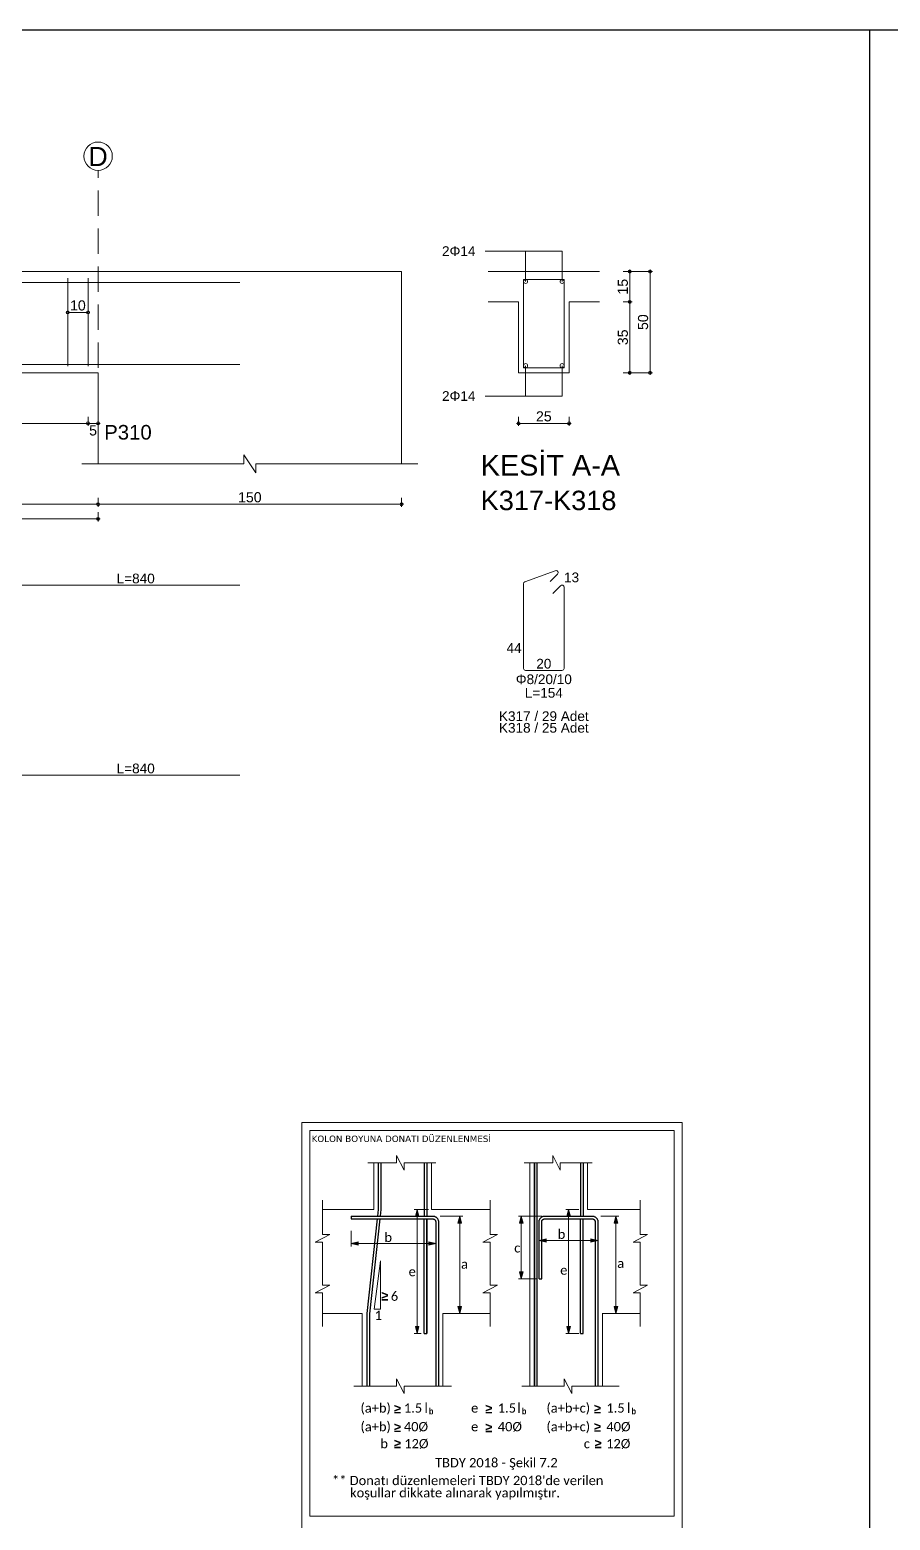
# Model space of a CAD drawing. Header units: millimetres. Extents: x 2232 to 85269, y -3593 to 5869.
# Drawn here: x 66824 to 67462, y -198 to 907 of the extents above; entities that cross this region are included whole.
import ezdxf

# ---------------------------------------------------------------- set-up
doc = ezdxf.new("R2010")
doc.units = ezdxf.units.MM
doc.linetypes.add('DASHDOT2', pattern=[12.7, 6.35, -3.175, 0, -3.175])
doc.linetypes.add('DASHED4', pattern=[18.75, 12.5, -6.25])
doc.layers.add('aks', color=251, linetype='DASHDOT2', lineweight=35)
for name, color, linetype in [('Donatı Topl. Uzun. Yazısı', 7, 'Continuous'), ('Donatı Uz. Yazısı', 7, 'Continuous'), ('Donatı Yazısı', 7, 'Continuous'), ('Donatı Çizgisi', 7, 'Continuous'), ('Kiriş', 7, 'Continuous'), ('Standart', 7, 'Continuous'), ('Ölçülendirme', 7, 'Continuous')]:
    doc.layers.add(name, color=color, linetype=linetype)
doc.styles.add('abadi mt condensed lightbold_1_18', font='', dxfattribs={"height": 0.2})
doc.styles.add('arial_1_18', font='arial.ttf', dxfattribs={"height": 0.2})
doc.styles.add('calibri_1_18', font='calibri.ttf', dxfattribs={"height": 0.2})
doc.styles.add('mistral_1_18', font='MISTRAL.TTF', dxfattribs={"height": 0.2})
doc.styles.add('symbolbold_1_18', font='', dxfattribs={"height": 0.2})
doc.styles.add('verdana_1_18', font='verdana.ttf', dxfattribs={"height": 0.2})
doc.styles.get('abadi mt condensed lightbold_1_18').set_extended_font_data('Abadi MT Condensed Light', bold=True)
doc.styles.get('symbolbold_1_18').set_extended_font_data('Symbol', bold=True)

# ---------------------------------------------------------------- blocks, each defined once
blk = doc.blocks.new('IDE263Entity7535')
at = {"layer": 'aks', "color": 30, "linetype": 'DASHED4', "lineweight": 5}
for points in [[(6815.18, 2001.7), (6815.18, 2136.7)], [(7190.18, 2001.7), (7190.18, 2136.7)], [(7515.18, 2001.7), (7515.18, 2136.7)]]:
    blk.add_lwpolyline(points, dxfattribs=at)
at = {"layer": 'aks', "color": 1, "linetype": 'Continuous', "lineweight": 5}
for centre in [(6815.18, 2143.7), (7190.18, 2143.7), (7515.18, 2143.7)]:
    blk.add_circle(centre, 7, dxfattribs=at)
at = {"layer": 'Donatı Çizgisi', "color": 5, "linetype": 'Continuous', "lineweight": 5}
for points in [[(6745.18, 2081.3), (7585.18, 2081.3)], [(6820.18, 2039.9), (6820.18, 2083.5)], [(6830.18, 2039.9), (6830.18, 2083.5)], [(6992.68, 2039.9), (6992.68, 2083.5)], [(7012.68, 2039.9), (7012.68, 2083.5)], [(7175.18, 2039.9), (7175.18, 2083.5)], [(7185.18, 2039.9), (7185.18, 2083.5)], [(7220.18, 2039.9), (7220.18, 2083.5)], [(7230.18, 2039.9), (7230.18, 2083.5)], [(7355.18, 2039.9), (7355.18, 2083.5)], [(7375.18, 2039.9), (7375.18, 2083.5)], [(7500.18, 2039.9), (7500.18, 2083.5)], [(7510.18, 2039.9), (7510.18, 2083.5)], [(7725.51, 2039.2), (7725.51, 2082.8)], [(7725.51, 2082.8), (7745.51, 2082.8)], [(7745.51, 2039.2), (7745.51, 2082.8)], [(6745.18, 2040.7), (7585.18, 2040.7)], [(7725.51, 2039.2), (7745.51, 2039.2)], [(7726.18, 1933.44), (7741.19, 1938.91)], [(7738.62, 1933.59), (7742.26, 1937.23)], [(6745.18, 1931.7), (7585.18, 1931.7)], [(7725.51, 1890.62), (7725.51, 1932.49)], [(7739.99, 1927.68), (7743.77, 1931.46)], [(7745.51, 1890.62), (7745.51, 1930.74)], [(7726.53, 1889.6), (7744.49, 1889.6)], [(6745.18, 1837.85), (7585.18, 1837.85)]]:
    blk.add_lwpolyline(points, dxfattribs=at)
for centre in [(7726.51, 2081.8), (7744.51, 2081.8), (7726.51, 2040.2), (7744.51, 2040.2)]:
    blk.add_circle(centre, 1, dxfattribs=at)
for centre, start, end in [((7741.54, 1937.95), 315, 110), ((7726.53, 1932.49), 110, 180), ((7744.49, 1930.74), 0, 135), ((7726.53, 1890.62), 180, 270), ((7744.49, 1890.62), 270, 0)]:
    blk.add_arc(centre, 1.02, start, end, dxfattribs=at)
at = {"layer": 'Kiriş', "color": 1, "linetype": 'Continuous', "lineweight": 5}
for points in [[(6665.18, 1991.7), (6665.18, 2086.7)], [(6665.18, 2086.7), (7665.18, 2086.7)], [(7665.18, 1991.7), (7665.18, 2086.7)], [(7708.01, 2086.7), (7763.01, 2086.7)], [(7708.01, 2071.7), (7723.01, 2071.7)], [(7723.01, 2036.7), (7723.01, 2071.7)], [(7748.01, 2071.7), (7763.01, 2071.7)], [(7748.01, 2036.7), (7748.01, 2071.7)], [(6815.18, 2036.7), (7190.18, 2036.7)], [(6815.18, 1991.7), (6815.18, 2036.7)], [(7190.18, 1991.7), (7190.18, 2036.7)], [(7215.18, 2036.7), (7515.18, 2036.7)], [(7215.18, 1991.7), (7215.18, 2036.7)], [(7515.18, 1991.7), (7515.18, 2036.7)], [(7723.01, 2036.7), (7748.01, 2036.7)], [(6743.18, 1987.2), (6737.18, 1996.2)], [(6737.18, 1991.7), (6737.18, 1996.2)], [(7205.68, 1987.2), (7199.68, 1996.2)], [(7199.68, 1991.7), (7199.68, 1996.2)], [(7593.18, 1987.2), (7587.18, 1996.2)], [(7587.18, 1991.7), (7587.18, 1996.2)], [(6657.18, 1991.7), (6737.18, 1991.7)], [(6743.18, 1991.7), (6823.18, 1991.7)], [(6743.18, 1987.2), (6743.18, 1991.7)], [(7182.18, 1991.7), (7199.68, 1991.7)], [(7205.68, 1991.7), (7223.18, 1991.7)], [(7205.68, 1987.2), (7205.68, 1991.7)], [(7507.18, 1991.7), (7587.18, 1991.7)], [(7593.18, 1991.7), (7673.18, 1991.7)], [(7593.18, 1987.2), (7593.18, 1991.7)]]:
    blk.add_lwpolyline(points, dxfattribs=at)
at = {"layer": 'Ölçülendirme', "color": 1, "linetype": 'Continuous', "lineweight": 5}
for points in [[(6959.93, 2095.45), (6963.43, 2100.7)], [(6963.43, 2090.2), (6963.43, 2100.7)], [(6965.18, 2079.7), (6965.18, 2100.7)], [(7329.93, 2095.45), (7333.43, 2100.7)], [(7333.43, 2090.2), (7333.43, 2100.7)], [(7335.18, 2079.7), (7335.18, 2100.7)], [(6745.18, 2087.05), (6745.18, 2091.55)], [(6815.18, 2087.05), (6815.18, 2091.55)], [(6963.43, 2090.2), (6959.93, 2095.45)], [(7041.43, 2086.7), (7038.93, 2091.7)], [(7038.93, 2091.7), (7043.93, 2091.7)], [(7043.93, 2091.7), (7041.43, 2086.7)], [(7043.93, 2091.7), (7046.43, 2095.03)], [(7046.43, 2095.03), (7067.99, 2095.03)], [(7333.43, 2090.2), (7329.93, 2095.45)], [(7396.43, 2086.7), (7393.93, 2091.7)], [(7393.93, 2091.7), (7398.93, 2091.7)], [(7398.93, 2091.7), (7396.43, 2086.7)], [(7398.93, 2091.7), (7401.43, 2095.03)], [(7401.43, 2095.03), (7422.99, 2095.03)], [(7706.51, 2096.8), (7744.51, 2096.8)], [(7726.51, 2081.8), (7726.51, 2096.8)], [(7744.51, 2081.8), (7744.51, 2096.8)], [(6744.18, 2090.3), (6816.18, 2090.3)], [(7041.43, 2086.7), (7041.43, 2086.7)], [(7396.43, 2086.7), (7396.43, 2086.7)], [(7774.76, 2086.7), (7789.26, 2086.7)], [(7778.01, 2035.7), (7778.01, 2087.7)], [(7788.01, 2035.7), (7788.01, 2087.7)], [(7774.76, 2071.7), (7779.26, 2071.7)], [(6820.18, 2066.5), (6830.18, 2066.5)], [(6992.68, 2066.5), (7012.68, 2066.5)], [(7175.18, 2066.5), (7185.18, 2066.5)], [(7220.18, 2066.5), (7230.18, 2066.5)], [(7355.18, 2066.5), (7375.18, 2066.5)], [(7500.18, 2066.5), (7510.18, 2066.5)], [(6965.18, 2022.7), (6965.18, 2043.7)], [(7335.18, 2022.7), (7335.18, 2043.7)], [(7726.51, 2025.2), (7726.51, 2040.2)], [(7744.51, 2025.2), (7744.51, 2040.2)], [(6959.93, 2027.95), (6963.43, 2033.2)], [(6963.43, 2022.7), (6963.43, 2033.2)], [(7329.93, 2027.95), (7333.43, 2033.2)], [(7333.43, 2022.7), (7333.43, 2033.2)], [(7774.76, 2036.7), (7789.26, 2036.7)], [(6963.43, 2022.7), (6959.93, 2027.95)], [(7333.43, 2022.7), (7329.93, 2027.95)], [(7706.51, 2025.2), (7744.51, 2025.2)], [(6814.18, 2011.7), (7191.18, 2011.7)], [(6815.18, 2010.45), (6815.18, 2014.95)], [(6820.18, 2010.45), (6820.18, 2014.95)], [(6920.18, 2010.45), (6920.18, 2014.95)], [(7085.18, 2010.45), (7085.18, 2014.95)], [(7185.18, 2010.45), (7185.18, 2014.95)], [(7190.18, 2010.45), (7190.18, 2014.95)], [(7214.18, 2011.7), (7516.18, 2011.7)], [(7215.18, 2010.45), (7215.18, 2014.95)], [(7220.18, 2010.45), (7220.18, 2014.95)], [(7320.18, 2010.45), (7320.18, 2014.95)], [(7410.18, 2010.45), (7410.18, 2014.95)], [(7510.18, 2010.45), (7510.18, 2014.95)], [(7515.18, 2010.45), (7515.18, 2014.95)], [(7722.01, 2011.7), (7749.01, 2011.7)], [(7723.01, 2010.45), (7723.01, 2014.95)], [(7748.01, 2010.45), (7748.01, 2014.95)], [(6665.18, 1970.45), (6665.18, 1974.95)], [(6815.18, 1970.45), (6815.18, 1974.95)], [(7190.18, 1970.45), (7190.18, 1974.95)], [(7215.18, 1970.45), (7215.18, 1974.95)], [(7515.18, 1970.45), (7515.18, 1974.95)], [(7665.18, 1970.45), (7665.18, 1974.95)], [(6664.18, 1971.7), (7666.18, 1971.7)], [(6815.18, 1963.25), (6815.18, 1967.75)], [(7190.18, 1963.25), (7190.18, 1967.75)], [(7515.18, 1963.25), (7515.18, 1967.75)], [(6814.18, 1964.5), (7516.18, 1964.5)]]:
    blk.add_lwpolyline(points, dxfattribs=at)
for centre in [(6745.18, 2090.3), (6815.18, 2090.3), (7778.01, 2086.7), (7788.01, 2086.7), (7778.01, 2071.7), (6820.18, 2066.5), (6830.18, 2066.5), (6992.68, 2066.5), (7012.68, 2066.5), (7175.18, 2066.5), (7185.18, 2066.5), (7220.18, 2066.5), (7230.18, 2066.5), (7355.18, 2066.5), (7375.18, 2066.5), (7500.18, 2066.5), (7510.18, 2066.5), (7778.01, 2036.7), (7788.01, 2036.7), (6815.18, 2011.7), (6820.18, 2011.7), (6820.18, 2011.7), (6920.18, 2011.7), (6920.18, 2011.7), (7085.18, 2011.7), (7085.18, 2011.7), (7185.18, 2011.7), (7185.18, 2011.7), (7190.18, 2011.7), (7215.18, 2011.7), (7220.18, 2011.7), (7220.18, 2011.7), (7320.18, 2011.7), (7320.18, 2011.7), (7410.18, 2011.7), (7410.18, 2011.7), (7510.18, 2011.7), (7510.18, 2011.7), (7515.18, 2011.7), (7723.01, 2011.7), (7748.01, 2011.7), (6665.18, 1971.7), (6815.18, 1971.7), (6815.18, 1971.7), (7190.18, 1971.7), (7190.18, 1971.7), (7215.18, 1971.7), (7215.18, 1971.7), (7515.18, 1971.7), (7515.18, 1971.7), (7665.18, 1971.7), (6815.18, 1964.5), (7190.18, 1964.5), (7190.18, 1964.5), (7515.18, 1964.5)]:
    blk.add_circle(centre, 0.75, dxfattribs=at)
at = {"layer": 'aks', "color": 1, "linetype": 'Continuous', "lineweight": 5, "style": 'arial_1_18'}
for s, p in [('B', (6810.77, 2138.82)), ('C', (7185.41, 2138.82)), ('D', (7510.41, 2138.82))]:
    blk.add_text(s, height=9.45, dxfattribs=at).set_placement(p)
at = {"layer": 'Donatı Topl. Uzun. Yazısı', "color": 1, "linetype": 'Continuous', "lineweight": 5, "style": 'arial_1_18'}
for s, p in [('L=840', (7524.34, 1932.66)), ('L=154', (7726.09, 1876.16)), ('L=840', (7524.34, 1838.81))]:
    blk.add_text(s, height=4.8, dxfattribs=at).set_placement(p)
at = {"layer": 'Donatı Uz. Yazısı', "color": 1, "linetype": 'Continuous', "lineweight": 5, "style": 'arial_1_18'}
for s, p in [('13', (7745.51, 1933.2)), ('44', (7717.09, 1898.32)), ('20', (7731.78, 1890.56))]:
    blk.add_text(s, height=4.8, dxfattribs=at).set_placement(p)
at = {"layer": 'Donatı Yazısı', "color": 5, "linetype": 'Continuous', "lineweight": 5, "style": 'arial_1_18'}
for s, p in [('2Φ14', (7685.18, 2094.4)), ('2Φ14', (7685.18, 2022.8)), ('2Φ14', (7190.38, 1932.66)), ('Φ8/20/10', (7721.65, 1882.88)), ('K317 / 29 Adet', (7713.33, 1864.64)), ('K318 / 25 Adet', (7713.33, 1858.88)), ('2Φ14', (7190.38, 1838.81))]:
    blk.add_text(s, height=4.8, dxfattribs=at).set_placement(p)
for p in [(7029.64, 2075.42), (7392.14, 2075.42), (7029.64, 2043.66), (7392.14, 2043.66)]:
    blk.add_text('2Φ14', height=4.32, rotation=360, dxfattribs=at).set_placement(p)
at = {"layer": 'Donatı Yazısı', "color": 1, "linetype": 'Continuous', "lineweight": 5, "style": 'arial_1_18'}
for s, p in [('Montaj', (7019.05, 1932.66)), ('Düz', (7027.25, 1838.81))]:
    blk.add_text(s, height=4.8, dxfattribs=at).set_placement(p)
at = {"layer": 'Kiriş', "color": 1, "linetype": 'Continuous', "lineweight": 5, "style": 'arial_1_18'}
for s, height, p in [('K317 (25/50)', 12, (6827.18, 2091.5)), ('K318 (25/50)', 12, (7227.18, 2091.5)), ('P309', 7.2, (6668.18, 2003.7)), ('P332', 7.2, (7193.18, 2003.7)), ('P310', 7.2, (7518.18, 2003.7)), ('KESİT A-A', 10.2, (7704.31, 1985.9)), ('K317-K318', 9.6, (7704.31, 1968.82))]:
    blk.add_text(s, height=height, dxfattribs=at).set_placement(p)
at = {"layer": 'Ölçülendirme', "color": 1, "linetype": 'Continuous', "lineweight": 5, "style": 'arial_1_18'}
for s, height, p in [('+13.50', 5, (7046.43, 2096.03)), ('+13.50', 5, (7401.43, 2096.03)), ('70', 4.8, (6776.45, 2091.3)), ('A', 5.95, (6952.28, 2092.48)), ('A', 5.95, (7322.28, 2092.48)), ('A', 5.95, (6952.28, 2024.98)), ('A', 5.95, (7322.28, 2024.98)), ('25', 5, (7731.63, 2012.66)), ('5', 5, (6815.73, 2005.7)), ('100', 5, (6864.35, 2005.7)), ('165', 5, (6996.85, 2005.7)), ('100', 5, (7129.35, 2005.7)), ('5', 5, (7185.73, 2005.7)), ('5', 5, (7215.73, 2005.7)), ('100', 5, (7264.35, 2005.7)), ('90', 5, (7361.29, 2005.7)), ('100', 5, (7454.35, 2005.7)), ('5', 5, (7510.73, 2005.7)), ('150', 5, (6734.35, 1972.7)), ('375', 5, (6996.85, 1972.7)), ('25', 5, (7198.79, 1972.7)), ('300', 5, (7359.35, 1972.7)), ('150', 5, (7584.35, 1972.7)), ('375', 5, (6996.85, 1965.5)), ('325', 5, (7359.35, 1965.5))]:
    blk.add_text(s, height=height, dxfattribs=at).set_placement(p)
for s, rotation, p in [('15', 90, (7777.05, 2075.32)), ('10', 360, (6821.29, 2067.46)), ('20', 360, (6998.79, 2067.46)), ('10', 360, (7176.29, 2067.46)), ('10', 360, (7221.29, 2067.46)), ('20', 360, (7361.29, 2067.46)), ('10', 360, (7501.29, 2067.46)), ('50', 90, (7787.05, 2057.82)), ('35', 90, (7777.05, 2050.32))]:
    blk.add_text(s, height=5, rotation=rotation, dxfattribs=at).set_placement(p)
at = {"layer": 'Ölçülendirme', "color": 5, "linetype": 'Continuous', "lineweight": 5, "style": 'arial_1_18'}
for s, p in [('11Φ8/10', (6857.25, 2012.7)), ('7Φ8/20', (6991.61, 2012.7)), ('11Φ8/10', (7122.25, 2012.7)), ('11Φ8/10', (7257.25, 2012.7)), ('3Φ8/20', (7354.11, 2012.7)), ('11Φ8/10', (7447.25, 2012.7))]:
    blk.add_text(s, height=4.8, dxfattribs=at).set_placement(p)

msp = doc.modelspace()

# ---------------------------------------------------------------- hatches: boundary and pattern name
at = {"layer": 'Standart', "linetype": 'Continuous', "lineweight": 5}
for points in [[(67111.3, 32.4), (67110, 27.2), (67112.6, 27.2)], [(67142.9, 27.5), (67141.6, 22.3), (67144.2, 22.3)], [(67188.5, 27.5), (67187.2, 22.3), (67189.9, 22.3)], [(67223.6, 32.4), (67222.3, 27.2), (67225, 27.2)], [(67258.7, 27.5), (67257.4, 22.3), (67260.1, 22.3)], [(67062.4, 7.1), (67067.6, 8.5), (67067.6, 5.8)], [(67125.3, 7.1), (67120.1, 8.5), (67120.1, 5.8)], [(67201.7, 9.4), (67206.9, 10.7), (67206.9, 8.1)], [(67245.4, 9.4), (67240.2, 10.7), (67240.2, 8.1)], [(67188.5, -19.1), (67187.2, -13.9), (67189.9, -13.9)], [(67142.9, -44.7), (67141.6, -39.6), (67144.2, -39.6)], [(67258.7, -44.7), (67257.4, -39.6), (67260.1, -39.6)], [(67111.3, -59.5), (67110, -54.3), (67112.6, -54.3)], [(67223.6, -59.5), (67222.3, -54.3), (67225, -54.3)]]:
    msp.add_hatch(color=1, dxfattribs=at).paths.add_polyline_path(points)

# ---------------------------------------------------------------- linework, layer by layer
for p, q in [((3332.4, 906.6), (85269.2, 906.6)), ((67447.1, -3593.4), (67447.1, 906.6))]:
    msp.add_line(p, q)
at = {"layer": 'Standart', "color": 250, "linetype": 'Continuous', "lineweight": 5}
for points in [[(67307.8, 96.8), (67025.8, 96.8)], [(67025.8, 96.8), (67025.8, -1747.6)], [(67031.8, 90.8), (67031.8, -194.9)], [(67301.8, 90.8), (67031.8, 90.8)], [(67301.8, 90.8), (67301.8, -194.9)], [(67307.8, -1747.6), (67307.8, 96.8)], [(67301.8, -194.9), (67031.8, -194.9)]]:
    msp.add_lwpolyline(points, dxfattribs=at)
at = {"layer": 'Standart', "color": 1, "linetype": 'Continuous', "lineweight": 5}
for points in [[(67074.8, 66.9), (67096, 66.9)], [(67096, 66.9), (67096, 72.3)], [(67096, 72.3), (67101.7, 61.5)], [(67101.7, 61.5), (67101.7, 66.9)], [(67101.7, 66.9), (67125.3, 66.9)], [(67190.7, 66.9), (67211.9, 66.9)], [(67211.9, 66.9), (67211.9, 72.3)], [(67211.9, 72.3), (67217.5, 61.5)], [(67217.5, 61.5), (67217.5, 66.9)], [(67217.5, 66.9), (67241.1, 66.9)], [(67041.1, 13.8), (67041.1, 39.2)], [(67165.4, 13.8), (67165.4, 39.2)], [(67276.8, 13.8), (67276.8, 39.2)], [(67119.8, 32.4), (67109.2, 32.4)], [(67111.3, 32.4), (67110, 27.2)], [(67110, 27.2), (67112.6, 27.2)], [(67111.3, -59.5), (67111.3, 32.4)], [(67111.3, 32.4), (67112.6, 27.2)], [(67128.5, 27.5), (67145.1, 27.5)], [(67142.9, 27.5), (67141.6, 22.3)], [(67141.6, 22.3), (67144.2, 22.3)], [(67142.9, 27.5), (67142.9, -44.7)], [(67142.9, 27.5), (67144.2, 22.3)], [(67203.9, 27.5), (67186.4, 27.5)], [(67188.5, 27.5), (67187.2, 22.3)], [(67187.2, 22.3), (67189.9, 22.3)], [(67188.5, -19.1), (67188.5, 27.5)], [(67188.5, 27.5), (67189.9, 22.3)], [(67231.2, 32.4), (67221.5, 32.4)], [(67223.6, 32.4), (67222.3, 27.2)], [(67222.3, 27.2), (67225, 27.2)], [(67223.6, -59.5), (67223.6, 32.4)], [(67223.6, 32.4), (67225, 27.2)], [(67247.5, 27.5), (67260.9, 27.5)], [(67258.7, 27.5), (67257.4, 22.3)], [(67257.4, 22.3), (67260.1, 22.3)], [(67258.7, 27.5), (67258.7, -44.7)], [(67258.7, 27.5), (67260.1, 22.3)], [(67035.7, 8.1), (67046.5, 13.8)], [(67046.5, 13.8), (67041.1, 13.8)], [(67062.4, 16.5), (67062.4, 5)], [(67127.1, 21.1), (67127.1, 5)], [(67160, 8.1), (67170.8, 13.8)], [(67170.8, 13.8), (67165.4, 13.8)], [(67201.7, 21.1), (67201.7, 7.3)], [(67245.4, 21.1), (67245.4, 7.3)], [(67271.4, 8.1), (67282.2, 13.8)], [(67282.2, 13.8), (67276.8, 13.8)], [(67041.1, 8.1), (67035.7, 8.1)], [(67041.1, -23.7), (67041.1, 8.1)], [(67062.4, 7.1), (67067.6, 8.5)], [(67062.4, 7.1), (67125.3, 7.1)], [(67062.4, 7.1), (67067.6, 5.8)], [(67067.6, 8.5), (67067.6, 5.8)], [(67125.3, 7.1), (67120.1, 8.5)], [(67120.1, 8.5), (67120.1, 5.8)], [(67125.3, 7.1), (67120.1, 5.8)], [(67165.4, 8.1), (67160, 8.1)], [(67165.4, -23.7), (67165.4, 8.1)], [(67201.7, 9.4), (67206.9, 10.7)], [(67201.7, 9.4), (67245.4, 9.4)], [(67201.7, 9.4), (67206.9, 8.1)], [(67206.9, 10.7), (67206.9, 8.1)], [(67245.4, 9.4), (67240.2, 10.7)], [(67240.2, 10.7), (67240.2, 8.1)], [(67245.4, 9.4), (67240.2, 8.1)], [(67276.8, 8.1), (67271.4, 8.1)], [(67276.8, -23.7), (67276.8, 8.1)], [(67199.6, -19.1), (67186.4, -19.1)], [(67188.5, -19.1), (67187.2, -13.9)], [(67187.2, -13.9), (67189.9, -13.9)], [(67188.5, -19.1), (67189.9, -13.9)], [(67035.7, -29.4), (67046.5, -23.7)], [(67041.1, -29.4), (67035.7, -29.4)], [(67046.5, -23.7), (67041.1, -23.7)], [(67041.1, -54.3), (67041.1, -29.4)], [(67160, -29.4), (67170.8, -23.7)], [(67165.4, -29.4), (67160, -29.4)], [(67170.8, -23.7), (67165.4, -23.7)], [(67165.4, -54.3), (67165.4, -29.4)], [(67271.4, -29.4), (67282.2, -23.7)], [(67276.8, -29.4), (67271.4, -29.4)], [(67282.2, -23.7), (67276.8, -23.7)], [(67276.8, -54.3), (67276.8, -29.4)], [(67142.9, -44.7), (67141.6, -39.6)], [(67141.6, -39.6), (67144.2, -39.6)], [(67142.9, -44.7), (67144.2, -39.6)], [(67258.7, -44.7), (67257.4, -39.6)], [(67257.4, -39.6), (67260.1, -39.6)], [(67258.7, -44.7), (67260.1, -39.6)], [(67111.3, -59.5), (67110, -54.3)], [(67110, -54.3), (67112.6, -54.3)], [(67111.3, -59.5), (67112.6, -54.3)], [(67132.6, -44.7), (67145.1, -44.7)], [(67223.6, -59.5), (67222.3, -54.3)], [(67222.3, -54.3), (67225, -54.3)], [(67223.6, -59.5), (67225, -54.3)], [(67248.5, -44.7), (67260.9, -44.7)], [(67114.3, -59.5), (67109.2, -59.5)], [(67231.2, -59.5), (67221.5, -59.5)], [(67064.5, -98.6), (67096, -98.6)], [(67096, -98.6), (67096, -93.2)], [(67096, -93.2), (67101.7, -104)], [(67101.7, -104), (67101.7, -98.6)], [(67101.7, -98.6), (67136.7, -98.6)], [(67130.5, -98.6), (67127.1, -98.6)], [(67188.9, -98.6), (67220.4, -98.6)], [(67220.4, -98.6), (67220.4, -93.2)], [(67220.4, -93.2), (67226.1, -104)], [(67226.1, -104), (67226.1, -98.6)], [(67226.1, -98.6), (67261.1, -98.6)], [(67248.8, -98.6), (67245.4, -98.6)]]:
    msp.add_lwpolyline(points, dxfattribs=at)
at = {"layer": 'Standart', "color": 5, "linetype": 'Continuous', "lineweight": 5}
for points in [[(67079.1, 66.9), (67079.1, 32.4)], [(67121.9, 66.9), (67121.9, 32.4)], [(67194.9, 66.9), (67194.9, -98.6)], [(67237.7, 66.9), (67237.7, 32.4)], [(67079.1, 32.4), (67041.1, 32.4)], [(67121.9, 32.4), (67165.4, 32.4)], [(67237.7, 32.4), (67276.8, 32.4)], [(67079.5, -41.5), (67084.1, -5.8)], [(67084.1, -5.8), (67084.1, -41.5)], [(67084.1, -41.5), (67079.5, -41.5)], [(67070.5, -44.7), (67041.1, -44.7)], [(67070.5, -44.7), (67070.5, -98.6)], [(67130.5, -44.7), (67130.5, -98.6)], [(67130.5, -44.7), (67165.4, -44.7)], [(67248.8, -44.7), (67248.8, -98.6)], [(67248.8, -44.7), (67276.8, -44.7)]]:
    msp.add_lwpolyline(points, dxfattribs=at)
at = {"layer": 'Standart', "color": 159, "linetype": 'Continuous', "lineweight": -3}
for points in [[(67082.4, 66.9), (67082.4, 32.4)], [(67084.5, 66.9), (67084.5, 32.3)], [(67116.5, 66.9), (67116.5, 27.5)], [(67118.6, 66.9), (67118.6, 27.5)], [(67118.6, 66.9), (67118.6, 27.5)], [(67198.3, -98.6), (67198.3, 66.9)], [(67198.3, 66.9), (67198.3, -98.6)], [(67200.3, -98.6), (67200.3, 66.9)], [(67232.4, 66.9), (67232.4, 27.5)], [(67234.4, 66.9), (67234.4, 27.5)], [(67062.4, 27.5), (67122.8, 27.5)], [(67062.4, 25.5), (67122.8, 25.5)], [(67081.7, 25.5), (67073.9, -44.7)], [(67083.7, 25.5), (67075.9, -44.9)], [(67082.4, 32.4), (67081.9, 27.5)], [(67084.5, 32.3), (67083.9, 27.5)], [(67116.5, -59.5), (67116.5, 25.5)], [(67118.6, -59.5), (67118.6, 25.5)], [(67118.6, 25.5), (67118.6, -59.5)], [(67122.8, 27.5), (67123.2, 27.5)], [(67122.8, 25.5), (67123, 25.4)], [(67123, 25.4), (67123.2, 25.4)], [(67123.2, 27.5), (67123.5, 27.4)], [(67123.2, 25.4), (67123.4, 25.4)], [(67123.4, 25.4), (67123.5, 25.3)], [(67123.5, 27.4), (67123.8, 27.4)], [(67123.5, 25.3), (67123.7, 25.3)], [(67123.7, 25.3), (67123.9, 25.2)], [(67123.8, 27.4), (67124.2, 27.3)], [(67123.9, 25.2), (67124, 25.1)], [(67124, 25.1), (67124.2, 25)], [(67124.2, 27.3), (67124.5, 27.2)], [(67124.2, 25), (67124.3, 24.9)], [(67124.3, 24.9), (67124.4, 24.8)], [(67124.4, 24.8), (67124.6, 24.7)], [(67124.5, 27.2), (67124.8, 27)], [(67124.6, 24.7), (67124.7, 24.5)], [(67124.7, 24.5), (67124.8, 24.4)], [(67124.8, 27), (67125.1, 26.8)], [(67124.8, 24.4), (67124.8, 24.2)], [(67124.8, 24.2), (67124.9, 24.1)], [(67124.9, 24.1), (67125, 23.9)], [(67125, 23.9), (67125, 23.7)], [(67125, 23.7), (67125.1, 23.5)], [(67125.1, 26.8), (67125.4, 26.7)], [(67125.1, 23.5), (67125.1, 23.4)], [(67125.1, 23.4), (67125.1, 23.2)], [(67125.1, 23.2), (67125.1, -98.6)], [(67125.4, 26.7), (67125.6, 26.5)], [(67125.6, 26.5), (67125.9, 26.2)], [(67125.9, 26.2), (67126.1, 26)], [(67126.1, 26), (67126.3, 25.7)], [(67126.3, 25.7), (67126.5, 25.4)], [(67126.5, 25.4), (67126.7, 25.1)], [(67126.7, 25.1), (67126.8, 24.8)], [(67126.8, 24.8), (67126.9, 24.5)], [(67126.9, 24.5), (67127, 24.2)], [(67127, 24.2), (67127.1, 23.9)], [(67127.1, 23.9), (67127.1, 23.5)], [(67127.1, 23.5), (67127.1, 23.2)], [(67127.1, 23.2), (67127.1, -98.6)], [(67201.7, 23.5), (67201.8, 23.9)], [(67201.7, 23.2), (67201.7, 23.5)], [(67201.7, -19.1), (67201.7, 23.2)], [(67201.8, 24.2), (67201.9, 24.5)], [(67201.8, 23.9), (67201.8, 24.2)], [(67201.9, 24.5), (67202, 24.8)], [(67202, 24.8), (67202.2, 25.1)], [(67202.2, 25.1), (67202.4, 25.4)], [(67202.4, 25.4), (67202.5, 25.7)], [(67202.5, 25.7), (67202.7, 26)], [(67202.7, 26), (67203, 26.2)], [(67203, 26.2), (67203.2, 26.5)], [(67203.2, 26.5), (67203.5, 26.7)], [(67203.5, 26.7), (67203.8, 26.8)], [(67203.7, 23.2), (67203.8, 23.4)], [(67203.7, -19.1), (67203.7, 23.2)], [(67203.8, 26.8), (67204.1, 27)], [(67203.8, 23.7), (67203.9, 23.9)], [(67203.8, 23.5), (67203.8, 23.7)], [(67203.8, 23.4), (67203.8, 23.5)], [(67203.9, 24.1), (67204, 24.2)], [(67203.9, 23.9), (67203.9, 24.1)], [(67204, 24.2), (67204.1, 24.4)], [(67204.1, 27), (67204.4, 27.2)], [(67204.1, 24.4), (67204.2, 24.5)], [(67204.2, 24.5), (67204.3, 24.7)], [(67204.3, 24.7), (67204.4, 24.8)], [(67204.4, 27.2), (67204.7, 27.3)], [(67204.4, 24.8), (67204.5, 24.9)], [(67204.5, 24.9), (67204.7, 25)], [(67204.7, 27.3), (67205, 27.4)], [(67204.7, 25), (67204.8, 25.1)], [(67204.8, 25.1), (67205, 25.2)], [(67205, 27.4), (67205.3, 27.4)], [(67205, 25.2), (67205.1, 25.3)], [(67205.1, 25.3), (67205.3, 25.3)], [(67205.3, 27.4), (67205.7, 27.5)], [(67205.3, 25.3), (67205.5, 25.4)], [(67205.5, 25.4), (67205.7, 25.4)], [(67205.7, 27.5), (67206, 27.5)], [(67205.7, 25.4), (67205.8, 25.4)], [(67205.8, 25.4), (67206, 25.5)], [(67206, 27.5), (67241.1, 27.5)], [(67206, 25.5), (67241.1, 25.5)], [(67232.4, -59.5), (67232.4, 25.5)], [(67234.4, -59.5), (67234.4, 25.5)], [(67241.1, 27.5), (67241.4, 27.5)], [(67241.1, 25.5), (67241.3, 25.4)], [(67241.3, 25.4), (67241.4, 25.4)], [(67241.4, 27.5), (67241.8, 27.4)], [(67241.4, 25.4), (67241.6, 25.4)], [(67241.6, 25.4), (67241.8, 25.3)], [(67241.8, 27.4), (67242.1, 27.4)], [(67241.8, 25.3), (67242, 25.3)], [(67242, 25.3), (67242.1, 25.2)], [(67242.1, 27.4), (67242.4, 27.3)], [(67242.1, 25.2), (67242.3, 25.1)], [(67242.3, 25.1), (67242.4, 25)], [(67242.4, 27.3), (67242.7, 27.2)], [(67242.4, 25), (67242.6, 24.9)], [(67242.6, 24.9), (67242.7, 24.8)], [(67242.7, 27.2), (67243, 27)], [(67242.7, 24.8), (67242.8, 24.7)], [(67242.8, 24.7), (67242.9, 24.5)], [(67242.9, 24.5), (67243, 24.4)], [(67243, 27), (67243.3, 26.8)], [(67243, 24.4), (67243.1, 24.2)], [(67243.1, 24.2), (67243.2, 24.1)], [(67243.2, 24.1), (67243.2, 23.9)], [(67243.2, 23.9), (67243.3, 23.7)], [(67243.3, 26.8), (67243.6, 26.7)], [(67243.3, 23.7), (67243.3, 23.5)], [(67243.3, 23.5), (67243.3, 23.4)], [(67243.3, 23.4), (67243.4, 23.2)], [(67243.4, 23.2), (67243.4, -98.6)], [(67243.6, 26.7), (67243.9, 26.5)], [(67243.9, 26.5), (67244.1, 26.2)], [(67244.1, 26.2), (67244.4, 26)], [(67244.4, 26), (67244.6, 25.7)], [(67244.6, 25.7), (67244.7, 25.4)], [(67244.7, 25.4), (67244.9, 25.1)], [(67244.9, 25.1), (67245.1, 24.8)], [(67245.1, 24.8), (67245.2, 24.5)], [(67245.2, 24.5), (67245.3, 24.2)], [(67245.3, 24.2), (67245.3, 23.9)], [(67245.3, 23.9), (67245.4, 23.5)], [(67245.4, 23.5), (67245.4, 23.2)], [(67245.4, 23.2), (67245.4, -98.6)], [(67073.9, -44.7), (67073.9, -98.6)], [(67075.9, -44.9), (67075.9, -98.6)]]:
    msp.add_lwpolyline(points, dxfattribs=at)
at = {"layer": 'Standart', "color": 8, "linetype": 'Continuous', "lineweight": -3}
for points in [[(67062.4, 27.5), (67062.4, 25.5)], [(67201.7, -19.1), (67203.7, -19.1)], [(67116.5, -59.5), (67118.6, -59.5)], [(67232.4, -59.5), (67234.4, -59.5)]]:
    msp.add_lwpolyline(points, dxfattribs=at)

# ---------------------------------------------------------------- block references
at = {"layer": 'Standart', "xscale": 1.5, "yscale": 1.5, "zscale": 1.5}
msp.add_blockref('IDE263Entity7535', (55602, -2402.6), dxfattribs=at)

# ---------------------------------------------------------------- texts
at = {"layer": 'Standart', "color": 1, "linetype": 'Continuous', "lineweight": 5, "style": 'verdana_1_18'}
msp.add_text('KOLON BOYUNA DONATI DÜZENLENMESİ', height=4.714, dxfattribs=at).set_placement((67033.1, 82.4))
at = {"layer": 'Standart', "color": 254, "linetype": 'Continuous', "lineweight": 5}
for s, height, style, p in [('b', 6.86, 'calibri_1_18', (67087.1, 8.3)), ('b', 6.86, 'calibri_1_18', (67215.6, 10.6)), ('c', 6.86, 'calibri_1_18', (67183.3, 0.5)), ('a', 6.86, 'calibri_1_18', (67143.9, -11.5)), ('e', 6.86, 'calibri_1_18', (67217.4, -16)), ('a', 6.86, 'calibri_1_18', (67259.7, -10.9)), ('e', 6.86, 'calibri_1_18', (67105, -17.1)), ('³', 6.86, 'symbolbold_1_18', (67084.9, -35.1)), (' 6', 6.86, 'calibri_1_18', (67089.4, -35.3)), ('1', 6.86, 'calibri_1_18', (67079.8, -49.5)), ('(a+b)    1.5', 6.857, 'calibri_1_18', (67069.3, -118.2)), ('(a+b+c)     1.5 ', 6.857, 'calibri_1_18', (67207.2, -118.2)), ('³', 6.86, 'symbolbold_1_18', (67094.3, -118.8)), ('e      1.5 ', 6.857, 'calibri_1_18', (67151.3, -118.2)), ('³', 6.86, 'symbolbold_1_18', (67162, -118.7)), ('³', 6.86, 'symbolbold_1_18', (67242.6, -118.7)), ('(a+b)    40Ø', 6.857, 'calibri_1_18', (67069.3, -132)), ('³', 6.86, 'symbolbold_1_18', (67094.3, -132.6)), ('e      40Ø', 6.86, 'calibri_1_18', (67151.3, -132)), ('³', 6.86, 'symbolbold_1_18', (67162, -132.7)), ('(a+b+c)     40Ø', 6.857, 'calibri_1_18', (67207.2, -132)), ('³', 6.86, 'symbolbold_1_18', (67242.6, -132.3)), ('b     12Ø', 6.86, 'calibri_1_18', (67084.1, -144.6)), ('³', 6.86, 'symbolbold_1_18', (67094.3, -144.6)), ('c     12Ø', 6.86, 'calibri_1_18', (67234.9, -144.6)), ('³', 6.86, 'symbolbold_1_18', (67243, -144.6)), (' TBDY 2018 - Şekil 7.2', 6.857, 'calibri_1_18', (67122.2, -158.7)), ("** Donatı düzenlemeleri TBDY 2018'de verilen ", 6.857, 'calibri_1_18', (67048.3, -171.9)), ('koşullar dikkate alınarak yapılmıştır.', 6.857, 'calibri_1_18', (67061.6, -181))]:
    msp.add_text(s, height=height, dxfattribs=dict(at, style=style)).set_placement(p)
at = {"layer": 'Standart', "color": 254, "linetype": 'Continuous', "lineweight": -3}
for s, height, style, p in [('l', 7.43, 'mistral_1_18', (67116.9, -118.4)), ('b', 4.73, 'abadi mt condensed lightbold_1_18', (67120.1, -119.5)), ('l', 7.43, 'mistral_1_18', (67185.8, -118.4)), ('b', 4.73, 'abadi mt condensed lightbold_1_18', (67189, -119.5)), ('l', 7.43, 'mistral_1_18', (67267.1, -118.4)), ('b', 4.73, 'abadi mt condensed lightbold_1_18', (67270.3, -119.5))]:
    msp.add_text(s, height=height, dxfattribs=dict(at, style=style)).set_placement(p)

doc.saveas('drawing.dxf')
